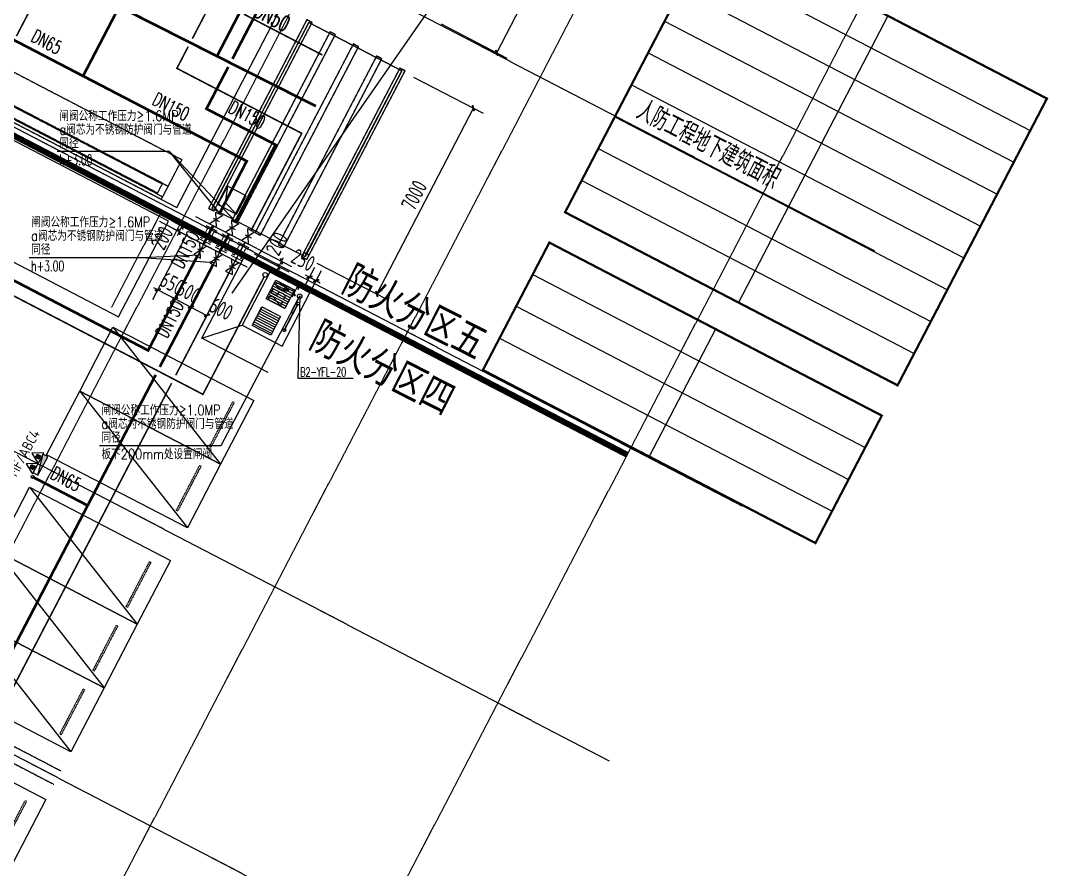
# Model space of a CAD drawing. Extents: x -1466470 to 922624, y -511729 to 590125.
# Drawn here: x -188944 to -154201, y 194772 to 223114 of the extents above; entities that cross this region are included whole.
import ezdxf

# ---------------------------------------------------------------- set-up
doc = ezdxf.new("R2010")
doc.units = 0
doc.header["$LTSCALE"] = 10
doc.header["$MEASUREMENT"] = 0
for name, pattern in [('DASH', [0.35, 0.25, -0.1]), ('X-104 B2平面$0$DOTE', [2.42, 2, -0.2, 0.02, -0.2]), ('X-104 B2平面$1$DASH', [0.35, 0.25, -0.1])]:
    doc.linetypes.add(name, pattern=pattern)
for name, color, linetype in [('DIM_压力废', 3, 'Continuous'), ('EQUIP_消火栓', 7, 'Continuous'), ('EQUIP_消防', 7, 'Continuous'), ('PIPE-中水', 122, 'TG_Z'), ('PIPE-压力废', 31, 'TG_YF'), ('PIPE-消防', 1, 'Continuous'), ('PIPE-给水', 3, 'TG_J'), ('PIPE-通气', 3, 'TG_T'), ('TEXT_消防', 7, 'Continuous'), ('TEXT_给水', 7, 'Continuous'), ('TWT_DASH', 8, 'DASH'), ('TWT_DIM', 3, 'Continuous'), ('TWT_LEAD', 3, 'Continuous'), ('TWT_水箱', 7, 'Continuous'), ('VALVE_压力废', 7, 'Continuous'), ('VALVE_热给水', 7, 'Continuous'), ('VPIPE-压力废', 31, 'Continuous'), ('VPIPE-消防', 1, 'Continuous'), ('VPIPE-通气', 3, 'Continuous'), ('X-104 B2平面$0$$0$A-TECH_结构', 21, 'Continuous'), ('X-104 B2平面$0$A-I_车位', 9, 'Continuous'), ('X-104 B2平面$0$A-O_防水层', 222, 'Continuous'), ('X-104 B2平面$0$A-SUR_看线', 231, 'Continuous'), ('X-104 B2平面$0$A_AXIS-轴线', 9, 'X-104 B2平面$0$DOTE'), ('X-104 B2平面$0$DOOR_FIRE', 220, 'Continuous'), ('X-104 B2平面$0$VPIPE-消防', 1, 'Continuous'), ('X-104 B2平面$0$人防分区指标', 5, 'Continuous'), ('X-104 B2平面$0$抗爆隔墙', 151, 'Continuous'), ('X-104 B2平面$0$集水坑&', 6, 'Continuous'), ('X-104 B2平面$1$集水坑&', 7, 'Continuous')]:
    doc.layers.add(name, color=color, linetype=linetype)
for name, color, linetype, plot in [('X-104 B2平面$0$04-不打印_辅助线', 165, 'Continuous', False), ('X-104 B2平面$0$04-不打印_防火分区', 30, 'Continuous', False), ('X-104 B2平面$0$04-不打印_面积', 5, 'Continuous', False)]:
    doc.layers.add(name, color=color, linetype=linetype, plot=plot)
doc.layers.get('X-104 B2平面$0$A-SUR_看线').off()
doc.styles.add('_TCH_DIM_T3', font='ROS1', dxfattribs={"width": 0.8, "bigfont": 'JD'})
doc.styles.add('_TWT_PIPEDN', font='SIMPLEX', dxfattribs={"width": 0.8, "height": 3.5, "bigfont": 'HZTXT'})
doc.styles.add('_TWT_SERIAL', font='COMPLEX', dxfattribs={"width": 0.8, "height": 3.5, "bigfont": 'HZTXT'})
doc.styles.get("Standard").update_dxf_attribs({"font": 'gbenor.shx', "bigfont": 'gbcbig.shx'})
doc.styles.add('TG_LINETYPE', font='romans2.shx', dxfattribs={"width": 0.8, "height": 3, "bigfont": 'hzdf2.shx'})
doc.styles.add('X-104 B2平面$0$Arial', font='arial.ttf', dxfattribs={"width": 0.75, "height": 2.5})
doc.styles.add('X-104 B2平面$0$TEXT', font='TSSDENG.shx', dxfattribs={"bigfont": 'GBCBIG.shx'})
doc.linetypes.add('TG_J', pattern='A,2,-0.3,["J",TG_LINETYPE,S=0.1,R=0,X=-0.23,Y=-0.15],0', length=2.3)
doc.linetypes.add('TG_T', pattern='A,2,-0.3,["T",TG_LINETYPE,S=0.1,R=0,X=-0.23,Y=-0.15],0', length=2.3)
doc.linetypes.add('TG_XH', pattern='A,5,-0.6,["XH",TG_LINETYPE,S=0.1,R=0,X=-0.52,Y=-0.15],0', length=5.6)
doc.linetypes.add('TG_YF', pattern='A,2,-0.6,["YF",TG_LINETYPE,S=0.1,R=0,X=-0.52,Y=-0.15],0', length=2.6)
doc.linetypes.add('TG_Z', pattern='A,2,-0.3,["Z",TG_LINETYPE,S=0.1,R=0,X=-0.23,Y=-0.15],0', length=2.3)
doc.dimstyles.new('_TWT_ARCH&&150', dxfattribs={"dimtxt": 525, "dimasz": 150, "dimexe": 375, "dimexo": 450, "dimgap": 150, "dimtad": 1, "dimdec": 0, "dimzin": 0, "dimdsep": 46, "dimtxsty": '_TCH_DIM_T3', "dimblk": 'ARCHTICK', "dimcen": 0.09, "dimclrt": 7, "dimazin": 2, "dimtfac": 1, "dimtdec": 0, "dimtix": 1, "dimtmove": 2, "dimatfit": 3, "dimfxl": 1, "dimtolj": 1, "dimtzin": 0, "dimarcsym": 0})
pattern_1 = [(180, (350, -250), (-7e-15, -79.375), [])]

# ---------------------------------------------------------------- blocks, each defined once
blk = doc.blocks.new('X-104 B2平面$0$jgfd')
blk.add_lwpolyline([(5300, -1200), (0, -1200), (0, 1200), (5300, 1200), (5300, -1200), (0, 1200)])
at = {"linetype": 'X-104 B2平面$1$DASH', "ltscale": 0.001}
blk.add_lwpolyline([(550, -850), (550, 850), (600, 850), (600, -850)], close=True, dxfattribs=at)
blk = doc.blocks.new('*U324')
at = {"linetype": 'X-104 B2平面$1$DASH'}
for p, q in [((-200, -500), (-200, -100)), ((0, -100), (-200, -100)), ((6000, -100), (6200, -100)), ((6200, -500), (6200, -100)), ((0, -500), (-200, -500)), ((6000, -500), (6200, -500))]:
    blk.add_line(p, q, dxfattribs=at)
blk.add_lwpolyline([(6200, 0), (-200, 0), (-200, -1500), (6200, -1500)], close=True, dxfattribs=at)
for points in [[(6000, -100), (0, -100)], [(0, -100), (0, -500)], [(6000, -130), (0, -130)], [(6000, -100), (6000, -500)], [(6000, -470), (0, -470)], [(6000, -500), (0, -500)]]:
    blk.add_lwpolyline(points, dxfattribs=at)
blk = doc.blocks.new('X-104 B2平面$1$12ddddddj')
at = {"layer": 'X-104 B2平面$1$集水坑&', "linetype": 'Continuous'}
h = blk.add_hatch(dxfattribs=at)
h.set_pattern_fill('ANSI31', color=256, scale=50, angle=135)
h.set_pattern_definition(pattern_1)
h.paths.add_polyline_path([(3014056, 294593), (3014756, 294593), (3014756, 293893), (3014056, 293893)])
h.paths.add_polyline_path([(3014056, 293593), (3014756, 293593), (3014756, 292893), (3014056, 292893)])
for points in [[(3015056, 294743), (3013556, 294743), (3013556, 292743), (3015056, 292743)], [(3014056, 294593), (3014756, 294593), (3014756, 293893), (3014056, 293893)], [(3014056, 293593), (3014756, 293593), (3014756, 292893), (3014056, 292893)]]:
    blk.add_lwpolyline(points, close=True, dxfattribs=at)
for centre in [(3013736, 294243), (3013736, 293243)]:
    blk.add_circle(centre, 50, dxfattribs=at)
blk = doc.blocks.new('104 轴线')
for p, q in [((-155052, 77745), (-95881, 191411)), ((-147601, 73866), (-88430, 187532)), ((-140150, 69987), (-80979, 183654)), ((-113685, 111729), (-249575, 182469)), ((-100664, 136743), (-183422, 179824)), ((-105097, 128228), (-187855, 171309)), ((-109530, 119712), (-192288, 162793))]:
    blk.add_line(p, q)
blk = doc.blocks.new('X-104 B2平面$0$A$C75E32CB1')
at = {"layer": 'X-104 B2平面$0$A_AXIS-轴线'}
blk.add_line((98, 9), (98, 3309), dxfattribs=at)
blk = doc.blocks.new('X-104 B2平面$0$A$C026855F6')
at = {"layer": 'X-104 B2平面$0$VPIPE-消防', "linetype": 'Continuous'}
blk.add_circle((-147719, -70931), 50, dxfattribs=at)
blk = doc.blocks.new('X-104 B2平面')
at = {"layer": 'X-104 B2平面$0$$0$A-TECH_结构', "linetype": 'X-104 B2平面$1$DASH'}
for points in [[(7536, 222777), (10815, 229074), (10637, 229167), (7359, 222869)], [(8312, 222373), (11591, 228670), (11413, 228763), (8135, 222465)], [(9088, 221969), (12367, 228266), (12189, 228359), (8911, 222061)], [(9864, 221565), (13143, 227862), (12966, 227955), (9687, 221657)], [(10641, 221161), (13919, 227458), (13742, 227551), (10463, 221253)]]:
    blk.add_lwpolyline(points, close=True, dxfattribs=at)
at = {"layer": 'X-104 B2平面$0$04-不打印_辅助线'}
blk.add_lwpolyline([(-531, 226449), (6298, 222895), (16718, 242912), (56769, 222063), (58962, 226276)], dxfattribs=at)
blk.add_lwpolyline([(6013, 222442), (-639, 225905), (-2301, 222712), (4351, 219249)], close=True, dxfattribs=at)
at = {"layer": 'X-104 B2平面$0$04-不打印_防火分区', "linetype": 'X-104 B2平面$1$DASH', "const_width": 200}
blk.add_lwpolyline([(21336, 214635), (-1239, 226386), (-1769, 225253), (-5302, 227092), (-4403, 228818), (-3647, 228429), (-2724, 230203), (-3540, 230628), (-2432, 232757), (-9971, 236682), (-1047, 253825)], dxfattribs=at)
at = {"layer": 'X-104 B2平面$0$04-不打印_面积', "color": 250}
blk.add_lwpolyline([(8144, 220040), (87941, 334854), (105556, 334854)], dxfattribs=at)
at = {"layer": 'X-104 B2平面$0$A-O_防水层'}
blk.add_lwpolyline([(7473, 222866), (10705, 229075), (13810, 227459), (10578, 221250)], close=True, dxfattribs=at)
at = {"layer": 'X-104 B2平面$0$A_AXIS-轴线'}
for p, q in [((5634, 222478), (4110, 219551)), ((5724, 222652), (5634, 222478))]:
    blk.add_line(p, q, dxfattribs=at)
at = {"layer": 'X-104 B2平面$0$人防分区指标', "color": 1}
blk.add_line((24287, 218835), (22071, 214577), dxfattribs=at)
at = {"layer": 'X-104 B2平面$0$人防分区指标', "color": 1, "const_width": 75}
for points in [[(19262, 222737), (30366, 216956), (35352, 226536), (24249, 232316)], [(16519, 217468), (27623, 211687), (29839, 215945), (18736, 221725)]]:
    blk.add_lwpolyline(points, close=True, dxfattribs=at)
at = {"layer": 'X-104 B2平面$0$人防分区指标', "color": 1}
for points in [[(23695, 231252), (34798, 225472)], [(23141, 230187), (34244, 224407)], [(22587, 229123), (33690, 223343)], [(30043, 229300), (25056, 219720)], [(22033, 228059), (33136, 222279)], [(21479, 226994), (32582, 221214)], [(20925, 225930), (32028, 220150)], [(20370, 224865), (31474, 219085)], [(19816, 223801), (30920, 218021)], [(18182, 220661), (29285, 214881)], [(17628, 219596), (28731, 213816)], [(17074, 218532), (28177, 212752)], [(16519, 217468), (27623, 211687)]]:
    blk.add_lwpolyline(points, dxfattribs=at)
at = {"layer": 'X-104 B2平面$0$抗爆隔墙', "linetype": 'X-104 B2平面$1$DASH'}
for points in [[(2421, 204072), (-1616, 206175)], [(-1843, 205729), (2190, 203628)]]:
    blk.add_lwpolyline(points, dxfattribs=at)
at = {"layer": 'X-104 B2平面$1$集水坑&', "linetype": 'Continuous'}
blk.add_line((7133, 218537), (8482, 218962), dxfattribs=at)
blk.add_lwpolyline([(9350, 217382), (7133, 218537), (8518, 221198), (8518, 221198)], dxfattribs=at)
at = {"layer": 'X-104 B2平面$0$A-I_车位', "rotation": 152.5000000001624}
for p in [(8310, 215384), (7202, 213255), (5528, 210040), (4420, 207911), (3312, 205782), (1372, 202057)]:
    blk.add_blockref('X-104 B2平面$0$jgfd', p, dxfattribs=at)
at = {"layer": 'X-104 B2平面$0$A-SUR_看线'}
blk.add_blockref('X-104 B2平面$0$A$C026855F6', (149199, 284830), dxfattribs=at)
at = {"layer": 'X-104 B2平面$0$A-SUR_看线', "extrusion": (0, 0, -1), "zscale": -1, "rotation": 117.5000000011544}
blk.add_blockref('X-104 B2平面$0$A$C75E32CB1', (-5661, 222354), dxfattribs=at)
at = {"layer": 'X-104 B2平面$0$A_AXIS-轴线', "rotation": 7.045863037328646e-07}
blk.add_blockref('104 轴线', (130274, 84690), dxfattribs=at)
at = {"layer": 'X-104 B2平面$0$DOOR_FIRE', "linetype": 'X-104 B2平面$1$DASH', "xscale": -1, "rotation": 152.499972250749}
blk.add_blockref('*U324', (272, 226031), dxfattribs=at)
at = {"layer": 'X-104 B2平面$1$集水坑&', "linetype": 'Continuous', "rotation": 152.4998680457377}
blk.add_blockref('X-104 B2平面$1$12ddddddj', (2818964, -911802), dxfattribs=at)
at = {"layer": 'X-104 B2平面$0$04-不打印_防火分区', "linetype": 'X-104 B2平面$1$DASH', "style": 'X-104 B2平面$0$Arial', "width": 0.75}
for s, p in [('防火分区五', (11753, 220146)), ('防火分区四', (10670, 218274))]:
    blk.add_text(s, height=1000, rotation=333.0462, dxfattribs=at).set_placement(p)
at = {"layer": 'X-104 B2平面$0$人防分区指标', "color": 1, "style": 'X-104 B2平面$0$TEXT'}
blk.add_text('人防工程地下建筑面积', height=723.4, rotation=332.5, dxfattribs=at).set_placement((21580, 225897))
blk = doc.blocks.new('X-104 B2平面$0$12ddddddj')
at = {"layer": 'X-104 B2平面$0$集水坑&', "linetype": 'Continuous'}
h = blk.add_hatch(dxfattribs=at)
h.set_pattern_fill('ANSI31', color=256, scale=50, angle=135)
h.set_pattern_definition(pattern_1)
h.paths.add_polyline_path([(3014056, 294593), (3014756, 294593), (3014756, 293893), (3014056, 293893)])
h.paths.add_polyline_path([(3014056, 293593), (3014756, 293593), (3014756, 292893), (3014056, 292893)])
for points in [[(3015056, 294743), (3013556, 294743), (3013556, 292743), (3015056, 292743)], [(3014056, 294593), (3014756, 294593), (3014756, 293893), (3014056, 293893)], [(3014056, 293593), (3014756, 293593), (3014756, 292893), (3014056, 292893)]]:
    blk.add_lwpolyline(points, close=True, dxfattribs=at)
for centre in [(3013736, 294243), (3013736, 293243)]:
    blk.add_circle(centre, 50, dxfattribs=at)
blk = doc.blocks.new('$TWTSYS$00000546')
h = blk.add_hatch()
h.set_pattern_fill('ANSI31', color=256, scale=200, style=0)
h.set_pattern_definition([(45, (-38543.802, -6670.83), (-17.67767, 17.67767), [])])
h.paths.add_polyline_path([(-65, 174), (65, 174), (65, 44), (-65, 44)])
for points in [[(0, 344), (-198, 0), (198, 0)], [(-65, 174), (65, 174), (65, 44), (-65, 44)]]:
    blk.add_lwpolyline(points, close=True)
blk = doc.blocks.new('$TwtSys$00000434')
for p, q in [((-0.5, 0.5), (-0.5, -0.5)), ((-0.5, -0.5), (0.5, 0.5)), ((0.5, 0.5), (-0.5, 0.5)), ((0.5, -0.5), (0.5, 0.5)), ((-0.5, -0.5), (0.5, -0.5))]:
    blk.add_line(p, q)
blk.add_solid([(0.5, -0.5), (0.5, 0.5), (-0.5, -0.5)])
blk = doc.blocks.new('$VALVE$00000551')
at = {"const_width": 30}
for points in [[(-332, -177), (-332, 175)], [(-2, 100), (-252, 100), (-252, 175)], [(-2, 100), (-2, 175)], [(-2, 100), (248, 100), (248, 175)], [(332, -175), (332, 177)], [(-252, -175), (-252, -100), (-2, -100)], [(-2, -175), (-2, -100)], [(248, -175), (248, -100), (-2, -100)]]:
    blk.add_lwpolyline(points, dxfattribs=at)
blk = doc.blocks.new('$VALVE$00000296')
for points in [[(-125, 72), (-125, -72), (125, 72), (125, -72), (-125, 72)], [(0, 60), (0, -64)]]:
    blk.add_lwpolyline(points)
for p in [(-125, 0), (125, 0)]:
    blk.add_point(p)
blk = doc.blocks.new('_ArchTick')
at = {"color": 0, "linetype": 'ByBlock', "const_width": 0.4}
blk.add_lwpolyline([(-0.5, -0.5), (0.5, 0.5)], dxfattribs=at)
blk = doc.blocks.new('*D109')
at = {"layer": 'Defpoints', "color": 0, "transparency": 16777216}
for p in [(-183192, 216390), (-182615, 216090), (-183793, 213828)]:
    blk.add_point(p, dxfattribs=at)
at = {"layer": 'TWT_DIM', "color": 0, "lineweight": -2, "transparency": 16777216}
for p, q in [((-183400, 215991), (-184543, 213796)), ((-182823, 215691), (-183966, 213495)), ((-184370, 214128), (-184503, 214198)), ((-184370, 214128), (-183793, 213828)), ((-183793, 213828), (-183660, 213759))]:
    blk.add_line(p, q, dxfattribs=at)
at = {"layer": 'TWT_DIM', "color": 0, "lineweight": -2, "transparency": 16777216, "xscale": 150, "yscale": 150, "zscale": 150}
for p, rotation in [((-184370, 214128), 332.4999861254483), ((-183793, 213828), 152.4999861254484)]:
    blk.add_blockref('_ArchTick', p, dxfattribs=dict(at, rotation=rotation))
at = {"layer": 'TWT_DIM', "color": 7, "transparency": 16777216, "insert": (-183891, 214344), "char_height": 525, "attachment_point": 5, "rotation": 332.5, "style": '_TCH_DIM_T3'}
blk.add_mtext('\\A1;650', dxfattribs=at)
blk = doc.blocks.new('*D110')
at = {"layer": 'Defpoints', "color": 0, "transparency": 16777216}
for p in [(-182615, 216090), (-182083, 215813), (-183261, 213551)]:
    blk.add_point(p, dxfattribs=at)
at = {"layer": 'TWT_DIM', "color": 0, "lineweight": -2, "transparency": 16777216}
for p, q in [((-182823, 215691), (-183966, 213495)), ((-182291, 215414), (-183434, 213218)), ((-183793, 213828), (-183926, 213897)), ((-183793, 213828), (-183261, 213551)), ((-183261, 213551), (-183128, 213482))]:
    blk.add_line(p, q, dxfattribs=at)
at = {"layer": 'TWT_DIM', "color": 0, "lineweight": -2, "transparency": 16777216, "xscale": 150, "yscale": 150, "zscale": 150}
for p, rotation in [((-183793, 213828), 332.4999861254485), ((-183261, 213551), 152.4999861254485)]:
    blk.add_blockref('_ArchTick', p, dxfattribs=dict(at, rotation=rotation))
at = {"layer": 'TWT_DIM', "color": 7, "transparency": 16777216, "insert": (-183336, 214055), "char_height": 525, "attachment_point": 5, "rotation": 332.5, "style": '_TCH_DIM_T3'}
blk.add_mtext('\\A1;600', dxfattribs=at)
blk = doc.blocks.new('*D111')
at = {"layer": 'Defpoints', "color": 0, "transparency": 16777216}
for p in [(-182083, 215813), (-181551, 215536), (-182729, 213274)]:
    blk.add_point(p, dxfattribs=at)
at = {"layer": 'TWT_DIM', "color": 0, "lineweight": -2, "transparency": 16777216}
for p, q in [((-182291, 215414), (-183434, 213218)), ((-181759, 215137), (-182902, 212941)), ((-183261, 213551), (-182729, 213274))]:
    blk.add_line(p, q, dxfattribs=at)
at = {"layer": 'TWT_DIM', "color": 0, "lineweight": -2, "transparency": 16777216, "xscale": 150, "yscale": 150, "zscale": 150}
for p, rotation in [((-183261, 213551), 152.4999861254483), ((-182729, 213274), 332.4999861254483)]:
    blk.add_blockref('_ArchTick', p, dxfattribs=dict(at, rotation=rotation))
at = {"layer": 'TWT_DIM', "color": 7, "transparency": 16777216, "insert": (-182253, 213491), "char_height": 525, "attachment_point": 5, "rotation": 332.5, "style": '_TCH_DIM_T3'}
blk.add_mtext('\\A1;600', dxfattribs=at)
blk = doc.blocks.new('*D115')
at = {"layer": 'Defpoints', "color": 0, "transparency": 16777216}
for p in [(-176226, 221442), (-173832, 220198), (-179452, 215230)]:
    blk.add_point(p, dxfattribs=at)
at = {"layer": 'TWT_DIM', "color": 0, "lineweight": -2, "transparency": 16777216}
for p, q in [((-175826, 221234), (-173499, 220025)), ((-177059, 213986), (-173832, 220198)), ((-179053, 215022), (-176726, 213813))]:
    blk.add_line(p, q, dxfattribs=at)
at = {"layer": 'TWT_DIM', "color": 0, "lineweight": -2, "transparency": 16777216, "xscale": 150, "yscale": 150, "zscale": 150}
for p, rotation in [((-173832, 220198), 62.54910296696614), ((-177059, 213986), 242.5491029669662)]:
    blk.add_blockref('_ArchTick', p, dxfattribs=dict(at, rotation=rotation))
at = {"layer": 'TWT_DIM', "color": 7, "transparency": 16777216, "insert": (-175811, 217282), "char_height": 525, "attachment_point": 5, "rotation": 62.5491, "style": '_TCH_DIM_T3'}
blk.add_mtext('\\A1;7000', dxfattribs=at)
blk = doc.blocks.new('*D116')
at = {"layer": 'Defpoints', "color": 0, "transparency": 16777216}
for p in [(-172532, 228538), (-170281, 227366), (-175302, 223216)]:
    blk.add_point(p, dxfattribs=at)
at = {"layer": 'TWT_DIM', "color": 0, "lineweight": -2, "transparency": 16777216}
for p, q in [((-172132, 228330), (-169948, 227193)), ((-173051, 222044), (-170281, 227366)), ((-174903, 223008), (-172718, 221871))]:
    blk.add_line(p, q, dxfattribs=at)
at = {"layer": 'TWT_DIM', "color": 0, "lineweight": -2, "transparency": 16777216, "xscale": 150, "yscale": 150, "zscale": 150}
for p, rotation in [((-170281, 227366), 62.50001387500741), ((-173051, 222044), 242.5000138750074)]:
    blk.add_blockref('_ArchTick', p, dxfattribs=dict(at, rotation=rotation))
at = {"layer": 'TWT_DIM', "color": 7, "transparency": 16777216, "insert": (-172032, 224895), "char_height": 525, "attachment_point": 5, "rotation": 62.5, "style": '_TCH_DIM_T3'}
blk.add_mtext('\\A1;6000', dxfattribs=at)
blk = doc.blocks.new('*D128')
at = {"layer": 'Defpoints', "color": 0, "transparency": 16777216}
for p in [(-181551, 215536), (-181459, 215714), (-180237, 215078)]:
    blk.add_point(p, dxfattribs=at)
at = {"layer": 'TWT_DIM', "color": 0, "lineweight": -2, "transparency": 16777216}
for p, q in [((-181060, 215506), (-179905, 214904)), ((-181152, 215328), (-179997, 214727)), ((-180330, 214900), (-180237, 215078)), ((-180237, 215078), (-180168, 215211)), ((-180330, 214900), (-180399, 214767))]:
    blk.add_line(p, q, dxfattribs=at)
at = {"layer": 'TWT_DIM', "color": 0, "lineweight": -2, "transparency": 16777216, "xscale": 150, "yscale": 150, "zscale": 150}
for p, rotation in [((-180237, 215078), 242.4999861254499), ((-180330, 214900), 62.49998612544987)]:
    blk.add_blockref('_ArchTick', p, dxfattribs=dict(at, rotation=rotation))
at = {"layer": 'TWT_DIM', "color": 7, "transparency": 16777216, "insert": (-180395, 215668), "char_height": 525, "attachment_point": 5, "rotation": 62.5, "style": '_TCH_DIM_T3'}
blk.add_mtext('\\A1;200', dxfattribs=at)
blk = doc.blocks.new('*D129')
at = {"layer": 'Defpoints', "color": 0, "transparency": 16777216}
for p in [(-183562, 216245), (-182754, 215824), (-182846, 215647)]:
    blk.add_point(p, dxfattribs=at)
at = {"layer": 'TWT_DIM', "color": 0, "lineweight": -2, "transparency": 16777216}
for p, q in [((-183245, 215855), (-183987, 216241)), ((-183153, 216032), (-183895, 216418)), ((-183655, 216068), (-183562, 216245)), ((-183562, 216245), (-183493, 216378)), ((-183655, 216068), (-183724, 215935))]:
    blk.add_line(p, q, dxfattribs=at)
at = {"layer": 'TWT_DIM', "color": 0, "lineweight": -2, "transparency": 16777216, "xscale": 150, "yscale": 150, "zscale": 150}
for p, rotation in [((-183655, 216068), 62.49999914945973), ((-183562, 216245), 242.4999991494597)]:
    blk.add_blockref('_ArchTick', p, dxfattribs=dict(at, rotation=rotation))
at = {"layer": 'TWT_DIM', "color": 7, "transparency": 16777216, "insert": (-184230, 215857), "char_height": 525, "attachment_point": 5, "rotation": 62.5, "style": '_TCH_DIM_T3'}
blk.add_mtext('\\A1;200', dxfattribs=at)
blk = doc.blocks.new('*D140')
at = {"layer": 'Defpoints', "color": 0, "transparency": 16777216}
for p in [(-179701, 214235), (-179517, 214139), (-179632, 213918)]:
    blk.add_point(p, dxfattribs=at)
at = {"layer": 'TWT_DIM', "color": 0, "lineweight": -2, "transparency": 16777216}
for p, q in [((-179916, 214347), (-180034, 214408)), ((-179701, 214235), (-179632, 214368)), ((-180031, 214125), (-180149, 214187)), ((-179817, 214013), (-179701, 214235)), ((-179817, 214013), (-179886, 213880))]:
    blk.add_line(p, q, dxfattribs=at)
at = {"layer": 'TWT_DIM', "color": 0, "lineweight": -2, "transparency": 16777216, "xscale": 150, "yscale": 150, "zscale": 150}
for p, rotation in [((-179701, 214235), 242.4999991494641), ((-179817, 214013), 62.49999914946414)]:
    blk.add_blockref('_ArchTick', p, dxfattribs=dict(at, rotation=rotation))
at = {"layer": 'TWT_DIM', "color": 7, "transparency": 16777216, "insert": (-180338, 213992), "char_height": 525, "attachment_point": 5, "rotation": 62.5, "style": '_TCH_DIM_T3'}
blk.add_mtext('\\A1;250', dxfattribs=at)
blk = doc.blocks.new('*D141')
at = {"layer": 'Defpoints', "color": 0, "transparency": 16777216}
for p in [(-179080, 214435), (-179629, 213922), (-179408, 213807)]:
    blk.add_point(p, dxfattribs=at)
at = {"layer": 'TWT_DIM', "color": 0, "lineweight": -2, "transparency": 16777216}
for p, q in [((-179421, 214321), (-179129, 214883)), ((-179200, 214206), (-178907, 214768)), ((-179302, 214550), (-179435, 214620)), ((-179302, 214550), (-179080, 214435)), ((-179080, 214435), (-178947, 214366))]:
    blk.add_line(p, q, dxfattribs=at)
at = {"layer": 'TWT_DIM', "color": 0, "lineweight": -2, "transparency": 16777216, "xscale": 150, "yscale": 150, "zscale": 150}
for p, rotation in [((-179302, 214550), 332.500000000271), ((-179080, 214435), 152.500000000271)]:
    blk.add_blockref('_ArchTick', p, dxfattribs=dict(at, rotation=rotation))
at = {"layer": 'TWT_DIM', "color": 7, "transparency": 16777216, "insert": (-179513, 215125), "char_height": 525, "attachment_point": 5, "rotation": 332.5, "style": '_TCH_DIM_T3'}
blk.add_mtext('\\A1;250', dxfattribs=at)

msp = doc.modelspace()

# ---------------------------------------------------------------- hatches: boundary and pattern name
at = {"layer": 'PIPE-压力废', "linetype": 'TG_YF'}
for points in [[(-179911.7, 213384.6), (-179934.9, 213396.8), (-179947.2, 213373.4)], [(-179911.7, 213384.6), (-179923.8, 213361.3), (-179947.2, 213373.4)]]:
    msp.add_hatch(color=256, dxfattribs=at).paths.add_polyline_path(points)
at = {"layer": 'PIPE-消防', "linetype": 'TG_XH'}
for points in [[(-182744.2, 220174.3), (-182784.1, 220195.1), (-182804.9, 220155.2)], [(-182744.2, 220174.3), (-182764.9, 220134.4), (-182804.9, 220155.2)], [(-180438, 218973.8), (-180417.2, 219013.7), (-180377.3, 218992.9)], [(-180438, 218973.8), (-180398.1, 218953), (-180377.3, 218992.9)], [(-181400.1, 218424.9), (-181379.4, 218464.8), (-181339.4, 218444)], [(-181400.1, 218424.9), (-181360.2, 218404.1), (-181339.4, 218444)], [(-184691.3, 212102.6), (-184712.1, 212062.7), (-184672.1, 212041.9)], [(-184691.3, 212102.6), (-184651.4, 212081.9), (-184672.1, 212041.9)]]:
    msp.add_hatch(color=256, dxfattribs=at).paths.add_polyline_path(points)
at = {"layer": 'PIPE-给水', "linetype": 'TG_J'}
for points in [[(-183731.9, 221525.4), (-183755.2, 221537.5), (-183767.3, 221514.2)], [(-183731.9, 221525.4), (-183744, 221502.1), (-183767.3, 221514.2)], [(-179563.2, 219355.3), (-179551.1, 219378.5), (-179527.8, 219366.4)], [(-179563.2, 219355.3), (-179539.9, 219343.1), (-179527.8, 219366.4)]]:
    msp.add_hatch(color=6, dxfattribs=at).paths.add_polyline_path(points)
at = {"layer": 'PIPE-通气'}
for points in [[(-182862, 210634.8), (-182874.1, 210611.5), (-182850.8, 210599.4)], [(-182862, 210634.8), (-182838.7, 210622.7), (-182850.8, 210599.4)]]:
    msp.add_hatch(color=256, dxfattribs=at).paths.add_polyline_path(points)

# ---------------------------------------------------------------- linework, layer by layer
at = {"layer": 'DIM_压力废'}
for p, q in [((-179629.2, 213922), (-179689.6, 211171.5)), ((-179689.6, 211171.5), (-177840, 211171.5))]:
    msp.add_line(p, q, dxfattribs=at)
at = {"layer": 'PIPE-中水', "linetype": 'TG_Z', "ltscale": 1.5, "const_width": 52.5}
msp.add_lwpolyline([(-188039.6, 224620.5), (-189092.3, 222598.2)], dxfattribs=at)
at = {"layer": 'PIPE-压力废', "linetype": 'TG_YF', "ltscale": 1.5, "const_width": 52.5}
for points in [[(-179911.7, 213384.6), (-179666.6, 213850.8)], [(-179847.5, 213351.1), (-179685.1, 213663.1)], [(-180146.9, 212776.1), (-179847.5, 213351.1)], [(-179911.7, 213384.6), (-179847.5, 213351.1)]]:
    msp.add_lwpolyline(points, dxfattribs=at)
at = {"layer": 'PIPE-消防', "linetype": 'TG_XH', "ltscale": 1.5, "const_width": 90}
for points in [[(-174176.9, 236631.9), (-181877.3, 221839.6)], [(-185728.4, 223451.4), (-186864.3, 221269.3)], [(-189683.1, 222736.7), (-186864.3, 221269.3)], [(-186864.3, 221269.3), (-181400.1, 218424.9)], [(-182015.8, 221573.5), (-182744.2, 220174.3)], [(-182744.2, 220174.3), (-180438, 218973.8)], [(-180438, 218973.8), (-181783.2, 216389.7)], [(-196470.8, 218234.7), (-184691.3, 212102.6)], [(-181400.1, 218424.9), (-182315.4, 216666.7)], [(-182523.1, 216267.6), (-182846.2, 215646.9)], [(-181990.9, 215990.5), (-182314, 215369.9)], [(-183054, 215247.8), (-184691.3, 212102.6)], [(-182521.8, 214970.7), (-184301, 211553)], [(-184439.5, 211286.9), (-186711.7, 206922)], [(-188550.3, 207879.1), (-186711.7, 206922)], [(-186711.7, 206922), (-194589.6, 191788.8)]]:
    msp.add_lwpolyline(points, dxfattribs=at)
at = {"layer": 'PIPE-给水', "linetype": 'Continuous', "ltscale": 1.5, "const_width": 90}
for points in [[(-174620.4, 236862.8), (-182388.7, 221939.9)], [(-189662.7, 225609.6), (-179091.1, 220262.2)]]:
    msp.add_lwpolyline(points, dxfattribs=at)
at = {"layer": 'PIPE-给水', "color": 6, "linetype": 'TG_J', "ltscale": 1.5, "const_width": 52.5}
for points in [[(-182513.2, 223866.4), (-183215.9, 222516.7)], [(-183354.4, 222250.6), (-183731.9, 221525.4)], [(-183731.9, 221525.4), (-179563.2, 219355.3)], [(-179563.2, 219355.3), (-181251.1, 216112.7)], [(-181458.9, 215713.6), (-181782, 215092.9)], [(-181989.8, 214693.8), (-183768.9, 211276.1)], [(-183907.5, 211010), (-189495.1, 200276.3)]]:
    msp.add_lwpolyline(points, dxfattribs=at)
at = {"layer": 'PIPE-给水', "linetype": 'TG_J', "ltscale": 1.5, "const_width": 52.5}
msp.add_lwpolyline([(-181493.2, 223335.4), (-178875.1, 221972.5)], dxfattribs=at)
at = {"layer": 'PIPE-通气'}
msp.add_line((-181059.8, 215505.8), (-183099.7, 216567.7), dxfattribs=at)
at = {"layer": 'PIPE-通气', "ltscale": 1.5, "const_width": 52.5}
for points in [[(-215326.9, 227535), (-182862, 210634.8)], [(-182862, 210634.8), (-180817.3, 214562.6)]]:
    msp.add_lwpolyline(points, dxfattribs=at)
at = {"layer": 'TWT_DASH'}
for points in [[(-182495.3, 216760.8), (-179216.9, 223058.5), (-179394.3, 223150.9), (-182672.7, 216853.1)], [(-181719.2, 216356.7), (-178440.7, 222654.5), (-178618.1, 222746.9), (-181896.6, 216449.1)], [(-180943, 215952.7), (-177664.6, 222250.5), (-177842, 222342.8), (-181120.4, 216045.1)], [(-180166.9, 215548.7), (-176888.5, 221846.5), (-177065.9, 221938.8), (-180344.3, 215641)], [(-179390.8, 215144.6), (-176112.3, 221442.4), (-176289.7, 221534.8), (-179568.2, 215237)]]:
    msp.add_lwpolyline(points, close=True, dxfattribs=at)
at = {"layer": 'TWT_LEAD'}
for p, q in [((-183977.6, 218748), (-187727.1, 218748)), ((-182302.1, 216675), (-183977.6, 218748)), ((-181780.6, 216421.5), (-183977.6, 218748)), ((-184918.6, 215200.5), (-188668.1, 215200.5)), ((-182982.1, 215279.5), (-184918.6, 215200.5)), ((-182460.6, 215026), (-184918.6, 215200.5)), ((-179629.2, 213922), (-182258.8, 208919.7)), ((-179629.2, 213922), (-182258.8, 208919.7)), ((-182258.8, 208919.7), (-186319.8, 208919.7))]:
    msp.add_line(p, q, dxfattribs=at)
at = {"layer": 'TWT_水箱'}
for p in [(-182036.5, 217594.3), (-181738.8, 216650.1)]:
    msp.add_line(p, (-182123.7, 217047.8), dxfattribs=at)
for points in [[(-179456.4, 215235.2), (-176224.1, 221444.2), (-179328.7, 223060.4), (-182560.9, 216851.3)], [(-181738.8, 216650.1), (-181415.6, 217271), (-182036.5, 217594.3), (-182359.7, 216973.4)]]:
    msp.add_lwpolyline(points, close=True, dxfattribs=at)
at = {"layer": 'VPIPE-压力废', "linetype": 'Continuous'}
msp.add_circle((-179631.7, 213917.2), 75, dxfattribs=at)
at = {"layer": 'VPIPE-消防', "linetype": 'Continuous'}
msp.add_circle((-188550.3, 207879.1), 50, dxfattribs=at)
at = {"layer": 'VPIPE-通气', "linetype": 'Continuous'}
msp.add_circle((-180782.7, 214629.1), 75, dxfattribs=at)

# ---------------------------------------------------------------- block references
msp.add_blockref('X-104 B2平面', (-190030.1, -6020))
at = {"layer": 'EQUIP_消火栓', "xscale": 700, "yscale": 180, "zscale": 700, "rotation": 61.73249904345032}
msp.add_blockref('$TwtSys$00000434', (-188288, 208284.9), dxfattribs=at)
at = {"layer": 'EQUIP_消防', "rotation": 61.73249904345032}
for p in [(-188273.3, 208502.3), (-188461.2, 208152.8)]:
    msp.add_blockref('$TWTSYS$00000546', p, dxfattribs=at)
at = {"layer": 'VALVE_压力废', "xscale": 0.75, "yscale": 1.2, "zscale": 0.75, "rotation": 242.4999861254485}
for p in [(-182684.6, 215957.4), (-182152.4, 215680.4), (-181620.4, 215403.4)]:
    msp.add_blockref('$VALVE$00000551', p, dxfattribs=at)
at = {"layer": 'VALVE_热给水', "xscale": -1.8, "yscale": -1.8, "zscale": 1.8}
for p, rotation in [((-182419.3, 216467.2), 242.4999861254485), ((-181887, 216190.1), 242.4999861254485), ((-181355, 215913.2), 242.4999861254484), ((-182950.1, 215447.4), 242.4999861254485), ((-182417.9, 215170.3), 242.4999861254485), ((-181885.9, 214893.4), 242.4999861254484)]:
    msp.add_blockref('$VALVE$00000296', p, dxfattribs=dict(at, rotation=rotation))
at = {"layer": 'X-104 B2平面$0$集水坑&', "linetype": 'Continuous', "rotation": 152.4998680457377}
msp.add_blockref('X-104 B2平面$0$12ddddddj', (2628933.5, -917822.4), dxfattribs=at)

# ---------------------------------------------------------------- texts
at = {"layer": 'DIM_压力废', "color": 7, "style": '_TWT_SERIAL', "width": 0.64}
msp.add_text('B2-YFL-20', height=300, dxfattribs=at).set_placement((-179609.7, 211231.5))
at = {"layer": 'TEXT_消防', "linetype": 'TG_XH', "style": '_TWT_PIPEDN', "width": 0.64}
for s, rotation, p in [('DN65', 332.49999, (-188638.2, 222446.4)), ('DN150', 332.49999, (-184594, 220341.1)), ('DN150', 332.49999, (-182052.8, 220068.1)), ('DN150', 62.49999, (-183539.8, 214802)), ('DN150', 62.49999, (-184068.9, 212486.1)), ('DN65', 332.49999, (-187995.4, 207843.9))]:
    msp.add_text(s, height=450, rotation=rotation, dxfattribs=at).set_placement(p)
at = {"layer": 'TEXT_消防'}
msp.add_text('MF/ABC4', height=350, rotation=61.7325, dxfattribs=at).set_placement((-189089.5, 207854.9))
at = {"layer": 'TEXT_给水', "linetype": 'TG_J', "style": '_TWT_PIPEDN', "width": 0.64}
msp.add_text('DN50', height=525, rotation=332.49999, dxfattribs=at).set_placement((-181198.2, 223285.2))
at = {"layer": 'TWT_LEAD', "color": 7, "style": '_TWT_SERIAL'}
for s, width, p in [('闸阀公称工作压力≥1.6MP', 0.8, (-187657.1, 219763)), ('a阀芯为不锈钢防护阀门与管道', 0.8, (-187657.1, 219308)), ('同径', 0.8, (-187657.1, 218853)), ('h+3.00', 0.64, (-187657.1, 218293)), ('闸阀公称工作压力≥1.6MP', 0.8, (-188598.1, 216215.5)), ('a阀芯为不锈钢防护阀门与管道', 0.8, (-188598.1, 215760.5)), ('同径', 0.8, (-188598.1, 215305.5)), ('h+3.00', 0.64, (-188598.1, 214745.5)), ('闸阀公称工作压力≥1.0MP', 0.8, (-186249.8, 209934.7)), ('a阀芯为不锈钢防护阀门与管道', 0.8, (-186249.8, 209479.7)), ('同径', 0.8, (-186249.8, 209024.7)), ('板下200mm处设置闸阀', 0.8, (-186249.8, 208464.7))]:
    msp.add_text(s, height=350, dxfattribs=dict(at, width=width)).set_placement(p)

# ---------------------------------------------------------------- dimensions: what is measured, and where the dimension line sits
at = {"layer": 'TWT_DIM'}
for p1, p2, distance, text, picture, middle in [((-175302, 223215.5), (-172531.6, 228537.6), -2537.8, '6000', '*D116', (-172031.6, 224895.2)), ((-179452.4, 215229.7), (-176225.5, 221441.6), -2697.2, '7000', '*D115', (-175811.5, 217282.4)), ((-183192, 216390.3), (-182615.5, 216090.2), -2550.2, '650', '*D109', (-183890.8, 214344.1)), ((-182615.5, 216090.2), (-182083.3, 215813.1), -2550.2, '600', '*D110', (-183336.5, 214055.5))]:
    dim = msp.add_aligned_dim(p1=p1, p2=p2, distance=distance, text=text, dimstyle='_TWT_ARCH&&150', dxfattribs=at)
    dim.commit()
    dim.dimension.update_dxf_attribs({"geometry": picture, "text_midpoint": middle})
for base, p1, p2, angle, text, picture, middle in [((-183562.4, 216245.2), (-182846.2, 215647), (-182753.9, 215824.4), 62.5, '200', '*D129', (-184229.5, 215857)), ((-180237.2, 215077.6), (-181551.3, 215536.2), (-181458.9, 215713.6), 62.49999, '200', '*D128', (-180395.2, 215667.5)), ((-182728.8, 213274.1), (-182083.3, 215813.1), (-181551.3, 215536.2), 332.49999, '600', '*D111', (-182252.7, 213491.3)), ((-179080.4, 214434.9), (-179629.2, 213922), (-179407.5, 213806.5), 332.5, '250', '*D141', (-179512.9, 215125.1)), ((-179701.2, 214235.2), (-179632.3, 213917.5), (-179516.9, 214139.3), 62.5, '250', '*D140', (-180338.1, 213992))]:
    dim = msp.add_linear_dim(base=base, p1=p1, p2=p2, angle=angle, text=text, dimstyle='_TWT_ARCH&&150', dxfattribs=at)
    dim.commit()
    dim.dimension.update_dxf_attribs({"geometry": picture, "text_midpoint": middle, "dimtype": 161})

doc.saveas('drawing.dxf')
